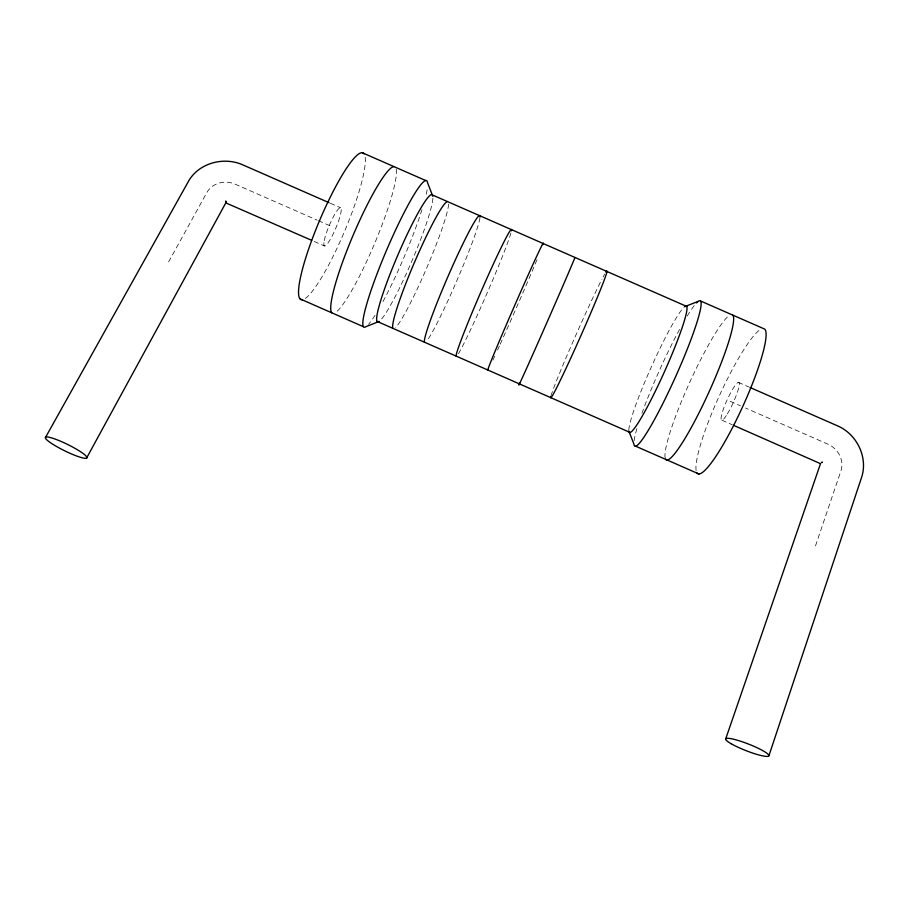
<?xml version="1.0" encoding="UTF-8"?>
<svg xmlns="http://www.w3.org/2000/svg" width="909" height="909" viewBox="0 0 909 909"><rect width="100%" height="100%" fill="white"/><g stroke="black" fill="none" stroke-linecap="round" stroke-linejoin="round"><path stroke-width="0.68" stroke-dasharray="4.54 3.41" d="M815.487 545.9L840.927 470.885A21.18 19.009 45.8 0 0 828.144 444.274L745.607 408.073M168.631 261.883L206.763 192.674A21.112 18.93 0.4 0 1 234.954 184.084L317.15 220.137M330.387 203.286L340.659 207.786M738.347 382.359L748.652 386.882M318.434 220.705L332.558 226.898M730.132 401.278L740.449 405.812M721.916 420.219L732.245 424.753M314.207 241.453L324.479 245.964M536.924 259.815A69.254 1.25 -66.4 0 1 499.995 344.681M499.371 346.068A69.254 1.25 -66.4 0 1 497.53 350.101M494.746 356.146A69.254 1.25 -66.4 0 1 492.871 360.169M510.926 233.011A69.243 3.079 -66.5 0 1 485.565 296.641A69.243 3.079 -66.5 0 1 457.704 354.874M479.941 217.796A69.232 4.897 -66.6 0 1 456.693 281.029A69.232 4.897 -66.6 0 1 426.616 341.227M448.58 204.059A69.22 6.715 -66.8 0 1 426.741 267.894A69.22 6.715 -66.8 0 1 395.54 327.592M432.889 198.219A69.22 7.636 -66.8 0 1 411.061 262.985A69.22 7.636 -66.8 0 1 380.007 320.775M427.105 189.856A79.64 9.408 -66.9 0 1 425.742 196.333M421.958 209.672A79.64 9.408 -66.9 0 1 381.78 303.765M375.031 315.321A79.64 9.408 -66.9 0 1 368.565 324.263M396.176 169.097A79.628 11.51 -67 0 1 374.713 243.294A79.628 11.51 -67 0 1 335.785 312.412M365.168 157.302A79.617 13.601 -67.1 0 1 343.67 233.431A79.617 13.601 -67.1 0 1 304.776 298.8M634.084 440.82A79.731 8.658 -65.8 0 1 636.902 428.616M641.947 413.3A79.731 8.658 -65.8 0 1 679.796 328.978M687.215 316.037A79.731 8.658 -65.8 0 1 695.544 303.981M665.161 457.931A79.742 10.76 -65.6 0 1 688.522 385.03A79.742 10.76 -65.6 0 1 728.893 315.73M551.013 395.835A69.266 2.397 -66.1 0 1 572.659 342.454A69.266 2.397 -66.1 0 1 601.974 279.154M603.065 277.063A69.266 2.397 -66.1 0 1 604.69 274.109M628.823 429.98A69.289 6.977 -65.8 0 1 651.537 366.486A69.289 6.977 -65.8 0 1 683.977 307.231M696.124 470.589A79.753 12.874 -65.5 0 1 719.144 396.233A79.753 12.874 -65.5 0 1 760.31 329.501M323.911 242.737L323.899 244.975A20.737 3.534 -67.1 0 0 337.159 224.818A20.737 3.534 -67.1 0 0 337.228 210.445A20.737 3.534 -67.1 0 0 323.911 242.737M727.336 413.913A20.771 3.341 -65.5 0 0 739.131 382.734A20.771 3.341 -65.5 0 0 724.098 407.187A20.771 3.341 -65.5 0 0 727.336 413.913"/><path stroke-width="1.36" d="M820.361 464.101L725.655 739.028M768.889 755.799L861.937 476.339C867.834 456.42 856.448 433.9 837.519 425.844L749.936 387.439M86.537 458.17L225.512 203.411M45.666 437.172L189.015 180.357C199.571 162.927 223.353 156.791 241.783 164.427L329.103 202.718M698.123 301.436L684.613 306.674A69.289 6.977 -65.8 0 1 664.49 371.656A69.289 6.977 -65.8 0 1 628.846 431.002L633.959 444.228A79.731 8.658 -65.8 0 0 677.41 372.622A79.731 8.658 -65.8 0 0 696.487 302.947M226.568 203.218L311.639 240.328M362.043 152.632L425.878 180.607M700.759 301.072L764.776 329.138A79.753 12.874 -65.5 0 1 740.074 412.288A79.753 12.874 -65.5 0 1 696.964 472.941M686.715 306.435L431.445 194.549A69.22 7.636 -66.8 0 0 394.461 263.121A69.22 7.636 -66.8 0 0 379.201 321.422L366.043 326.615A79.64 9.408 -66.9 0 1 386.802 249.668A79.64 9.408 -66.9 0 1 427.594 182.868L432.854 196.321M733.54 425.321L820.066 463.476M377.065 321.4L630.153 432.491M300.152 298.925L363.361 326.672M635.55 446.16L698.941 473.987M488.36 369.338A69.254 1.25 -66.4 0 1 514.505 305.878A69.254 1.25 -66.4 0 1 542.934 244.578M574.965 257.463A69.254 0.579 -66.3 0 1 544.161 328.785A69.254 0.579 -66.3 0 1 519.562 383.03M456.091 356.089A69.243 3.079 -66.5 0 1 484.804 283.04A69.243 3.079 -66.5 0 1 511.472 230.784M424.48 342.204A69.232 4.897 -66.6 0 1 451.512 268.428A69.232 4.897 -66.6 0 1 480.02 217.001M392.858 328.331A69.22 6.715 -66.8 0 1 414.584 262.133A69.22 6.715 -66.8 0 1 447.387 201.537M331.751 312.798A79.628 11.51 -67 0 1 353.215 235.045A79.628 11.51 -67 0 1 393.961 166.62M302.379 299.731A79.617 13.601 -67.1 0 1 319.695 220.273A79.617 13.601 -67.1 0 1 364.111 153.882M732.756 315.105A79.742 10.76 -65.6 0 1 706.441 397.54A79.742 10.76 -65.6 0 1 665.593 459.17M605.883 272.166A69.266 2.397 -66.1 0 1 581.146 335.103A69.266 2.397 -66.1 0 1 550.774 396.733M821.486 462.624L822.247 462.249L821.486 462.624M86.923 457.341L85.9 455.852A23.123 3.488 26.2 0 0 51.87 437.979A23.123 3.488 26.2 0 0 58.506 447.592A23.123 3.488 26.2 0 0 86.923 457.341M225.943 202.173L225.739 201.003L225.932 202.173M731.166 743.732A23.191 3.511 21.4 0 0 767.844 756.368A23.191 3.511 21.4 0 0 742.846 741.983A23.191 3.511 21.4 0 0 731.166 743.732"/></g></svg>
